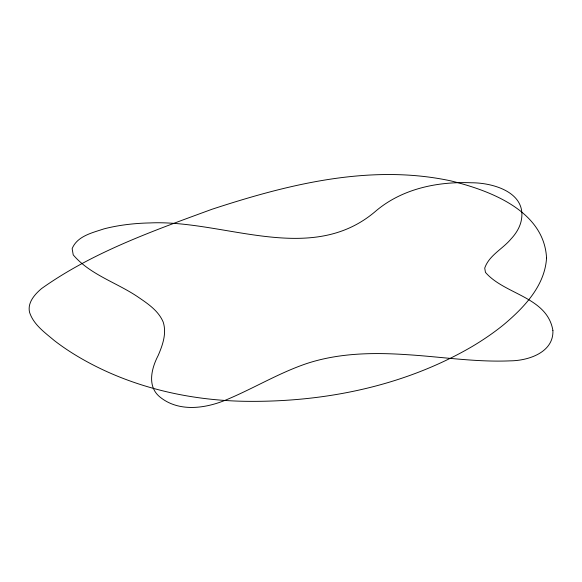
<?xml version="1.0" encoding="UTF-8"?>
<svg xmlns="http://www.w3.org/2000/svg" width="582" height="582" viewBox="0 0 582 582"><rect width="100%" height="100%" fill="white"/><g stroke="black" fill="none" stroke-linecap="round" stroke-linejoin="round"><path stroke-width="0.87" d="M552.9 330.416C553.868 352.437 528.347 360.716 510.298 360.847C475.712 362.353 441.374 356.795 406.927 354.671C373.368 352.401 338.928 352.925 306.685 363.561C279.295 372.822 254.45 387.918 227.904 399.136C206.777 408.346 179.394 412.711 160.101 397.135C146.788 386.55 151.458 368.341 158.209 355.42C162.662 345.017 166.808 333.406 163.215 322.101C158.631 311.159 148.621 304.219 139.149 297.78C117.87 282.91 90.261 275.031 73.223 254.88L72.153 248.645C77.217 236.059 92.283 232.807 103.865 228.901A102.999 44.181 2 0 1 149.989 222.935C224.332 219.501 311.472 266.869 376.168 210.757C402.511 188.583 437.911 181.373 471.595 182.777C493.274 182.741 527.103 192.511 521.232 220.724A158.69 68.065 2 0 1 511.047 238.918C502.746 248.965 489.127 255.258 484.726 268.091L485.453 272.369C504.674 294.703 547.124 296.74 552.9 330.416M546.542 257.993C544.89 285.689 524.244 307.354 504.15 324.305A467.157 200.383 2 0 1 471.798 346.727C403.173 386.695 322.515 402.62 243.669 401.282C184.538 400.096 124.955 385.48 74.307 354.351A342.143 146.759 2 0 1 54.271 340.521C44.814 332.518 33.538 324.632 29.558 312.316C27.281 302.618 34.76 294.339 41.584 288.556C92.851 252.079 153.277 230.836 211.899 209.294C288.265 184.254 370.574 163.637 450.912 180.9C489.848 190.46 544.141 210.72 546.542 257.993"/></g></svg>
